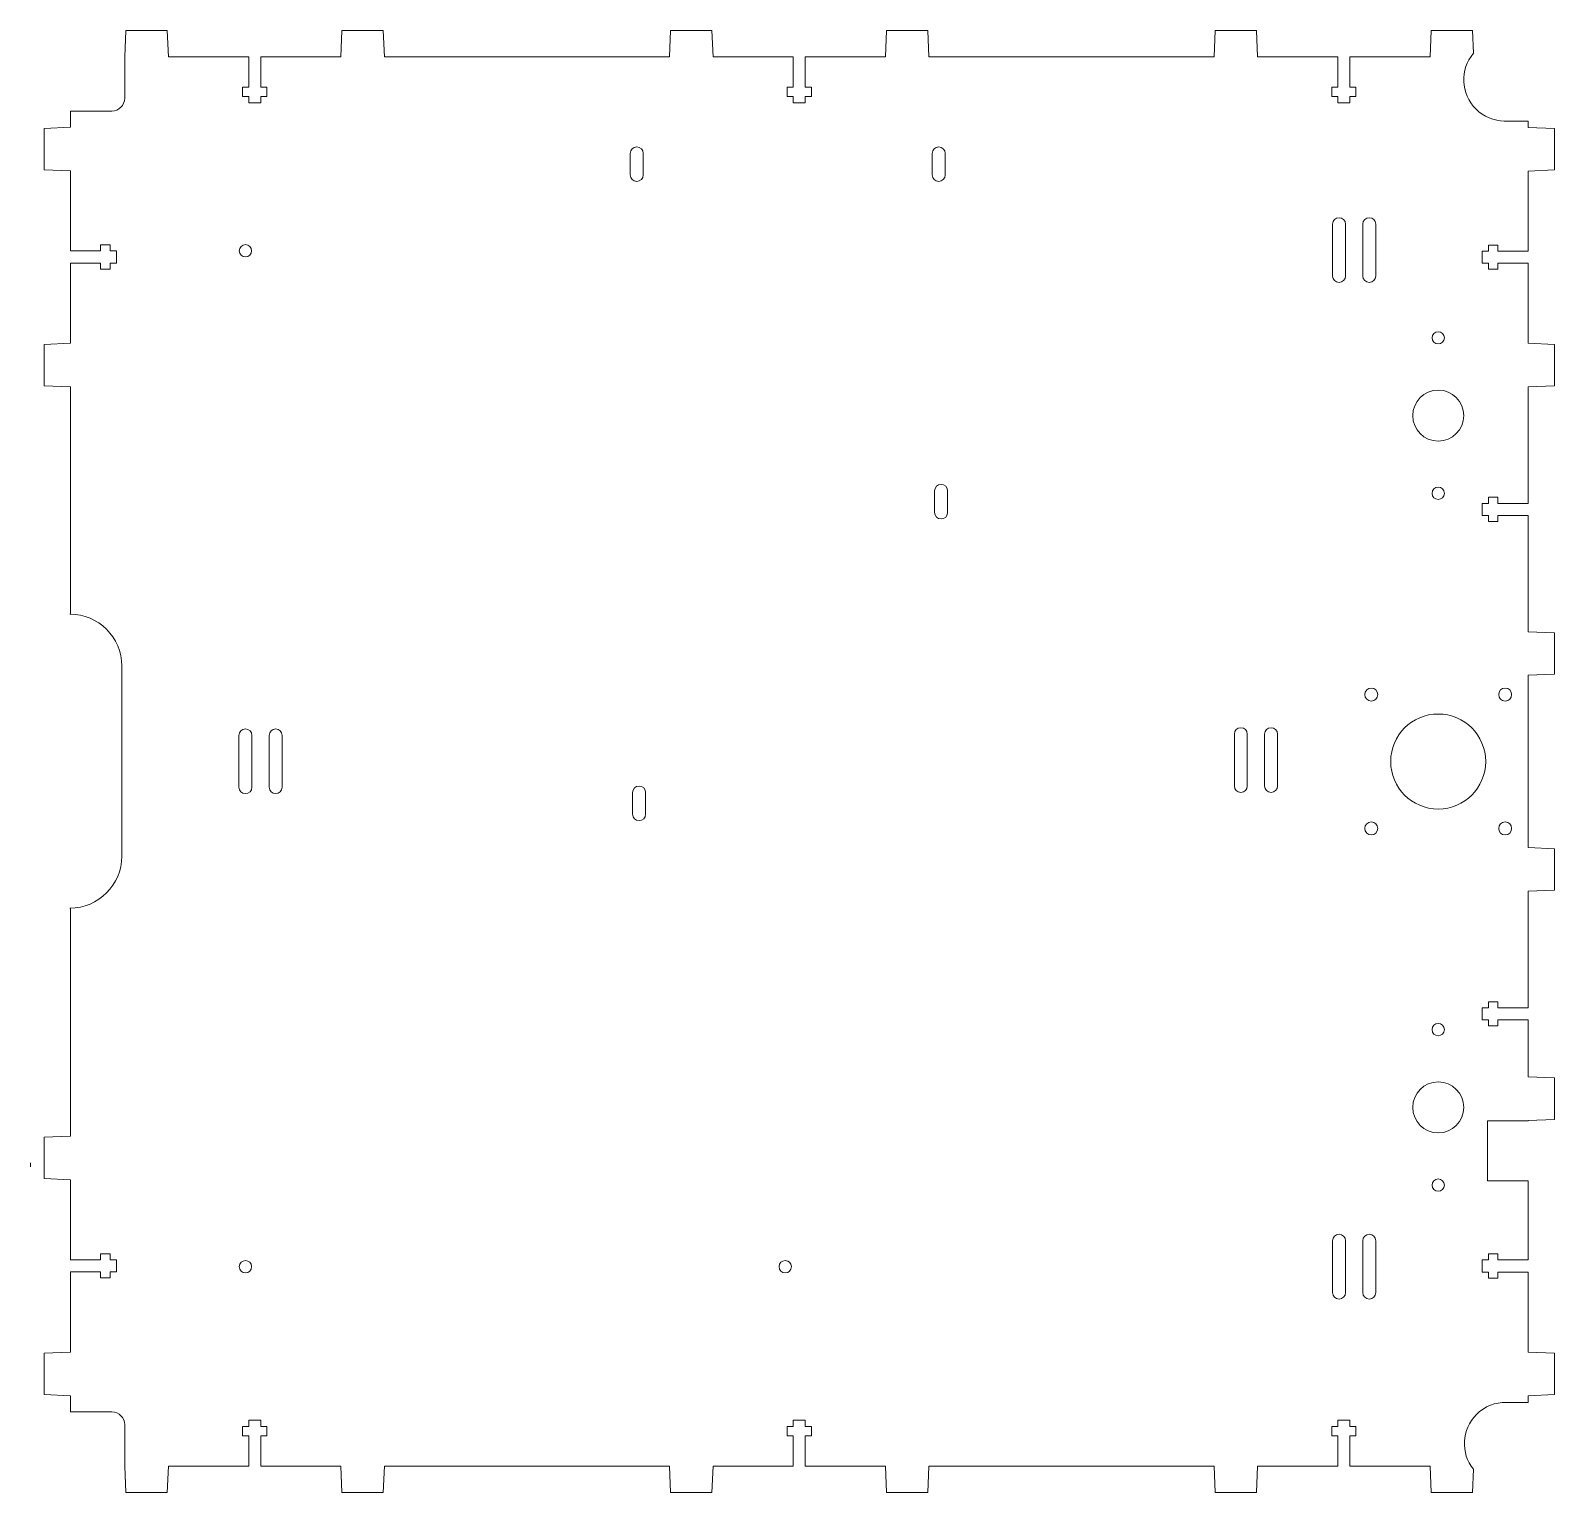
# Model space of a CAD drawing. Header units: inches. Extents: x 242 to 595, y 1197 to 1535.
import ezdxf

# ---------------------------------------------------------------- set-up
doc = ezdxf.new("R2010")
doc.units = ezdxf.units.IN
doc.header["$MEASUREMENT"] = 0
doc.layers.add('Layer 1', color=7, linetype='Continuous')
doc.layers.add('Layer 19', color=7, linetype='Continuous')

msp = doc.modelspace()

# ---------------------------------------------------------------- linework, layer by layer
at = {"layer": 'Layer 1', "lineweight": 0}
for points, knots in [([(251.68, 1332.1), (251.68, 1332.1), (251.68, 1279.31), (251.68, 1279.31), (251.68, 1279.31), (245.59, 1279.06), (245.59, 1279.06), (245.59, 1279.06), (245.59, 1269.46), (245.59, 1269.46), (245.59, 1269.46), (251.68, 1269.21), (251.68, 1269.21), (251.68, 1269.21), (251.68, 1251.18), (251.68, 1251.18), (251.68, 1251.18), (251.68, 1250.68), (251.68, 1250.68), (251.68, 1250.68), (258.69, 1250.68), (258.69, 1250.68), (258.69, 1250.68), (258.69, 1252.08), (258.69, 1252.08), (258.69, 1252.08), (260.89, 1252.08), (260.89, 1252.08), (260.89, 1252.08), (260.89, 1250.68), (260.89, 1250.68), (260.89, 1250.68), (262.34, 1250.68), (262.34, 1250.68), (262.34, 1250.68), (262.34, 1247.88), (262.34, 1247.88), (262.34, 1247.88), (260.89, 1247.88), (260.89, 1247.88), (260.89, 1247.88), (260.89, 1246.48), (260.89, 1246.48), (260.89, 1246.48), (258.69, 1246.48), (258.69, 1246.48), (258.69, 1246.48), (258.69, 1247.88), (258.69, 1247.88), (258.69, 1247.88), (251.68, 1247.88), (251.68, 1247.88), (251.68, 1247.88), (251.68, 1247.38), (251.68, 1247.38), (251.68, 1247.38), (251.68, 1229.31), (251.68, 1229.31), (251.68, 1229.31), (245.59, 1229.06), (245.59, 1229.06), (245.59, 1229.06), (245.59, 1219.46), (245.59, 1219.46), (245.59, 1219.46), (251.68, 1219.21), (251.68, 1219.21), (251.68, 1219.21), (251.68, 1219.21), (251.68, 1219.21), (251.68, 1219.21), (251.68, 1215.46), (251.68, 1215.46), (251.68, 1215.46), (261.28, 1215.46), (261.28, 1215.46), (262.94, 1215.46), (264.28, 1214.11), (264.28, 1212.46), (264.28, 1212.46), (264.28, 1202.88), (264.28, 1202.88), (264.28, 1202.88), (264.28, 1202.88), (264.28, 1202.88), (264.28, 1202.88), (264.53, 1196.79), (264.53, 1196.79), (264.53, 1196.79), (274.13, 1196.79), (274.13, 1196.79), (274.13, 1196.79), (274.38, 1202.88), (274.38, 1202.88), (274.38, 1202.88), (292.47, 1202.88), (292.47, 1202.88), (292.47, 1202.88), (292.97, 1202.88), (292.97, 1202.88), (292.97, 1202.88), (292.97, 1209.89), (292.97, 1209.89), (292.97, 1209.89), (291.57, 1209.89), (291.57, 1209.89), (291.57, 1209.89), (291.57, 1212.09), (291.57, 1212.09), (291.57, 1212.09), (292.97, 1212.09), (292.97, 1212.09), (292.97, 1212.09), (292.97, 1213.54), (292.97, 1213.54), (292.97, 1213.54), (295.77, 1213.54), (295.77, 1213.54), (295.77, 1213.54), (295.77, 1212.09), (295.77, 1212.09), (295.77, 1212.09), (297.17, 1212.09), (297.17, 1212.09), (297.17, 1212.09), (297.17, 1209.89), (297.17, 1209.89), (297.17, 1209.89), (295.77, 1209.89), (295.77, 1209.89), (295.77, 1209.89), (295.77, 1202.88), (295.77, 1202.88), (295.77, 1202.88), (296.27, 1202.88), (296.27, 1202.88), (296.27, 1202.88), (314.29, 1202.88), (314.29, 1202.88), (314.29, 1202.88), (314.54, 1196.79), (314.54, 1196.79), (314.54, 1196.79), (324.14, 1196.79), (324.14, 1196.79), (324.14, 1196.79), (324.39, 1202.88), (324.39, 1202.88), (324.39, 1202.88), (390.38, 1202.88), (390.38, 1202.88), (390.38, 1202.88), (390.63, 1196.79), (390.63, 1196.79), (390.63, 1196.79), (400.23, 1196.79), (400.23, 1196.79), (400.23, 1196.79), (400.48, 1202.88), (400.48, 1202.88), (400.48, 1202.88), (418.55, 1202.88), (418.55, 1202.88), (418.55, 1202.88), (419.05, 1202.88), (419.05, 1202.88), (419.05, 1202.88), (419.05, 1209.89), (419.05, 1209.89), (419.05, 1209.89), (417.65, 1209.89), (417.65, 1209.89), (417.65, 1209.89), (417.65, 1212.09), (417.65, 1212.09), (417.65, 1212.09), (419.05, 1212.09), (419.05, 1212.09), (419.05, 1212.09), (419.05, 1213.54), (419.05, 1213.54), (419.05, 1213.54), (421.85, 1213.54), (421.85, 1213.54), (421.85, 1213.54), (421.85, 1212.09), (421.85, 1212.09), (421.85, 1212.09), (423.25, 1212.09), (423.25, 1212.09), (423.25, 1212.09), (423.25, 1209.89), (423.25, 1209.89), (423.25, 1209.89), (421.85, 1209.89), (421.85, 1209.89), (421.85, 1209.89), (421.85, 1202.88), (421.85, 1202.88), (421.85, 1202.88), (422.35, 1202.88), (422.35, 1202.88), (422.35, 1202.88), (440.38, 1202.88), (440.38, 1202.88), (440.38, 1202.88), (440.63, 1196.79), (440.63, 1196.79), (440.63, 1196.79), (450.23, 1196.79), (450.23, 1196.79), (450.23, 1196.79), (450.48, 1202.88), (450.48, 1202.88), (450.48, 1202.88), (516.47, 1202.88), (516.47, 1202.88), (516.47, 1202.88), (516.72, 1196.79), (516.72, 1196.79), (516.72, 1196.79), (526.32, 1196.79), (526.32, 1196.79), (526.32, 1196.79), (526.57, 1202.88), (526.57, 1202.88), (526.57, 1202.88), (544.62, 1202.88), (544.62, 1202.88), (544.62, 1202.88), (545.12, 1202.88), (545.12, 1202.88), (545.12, 1202.88), (545.12, 1209.89), (545.12, 1209.89), (545.12, 1209.89), (543.72, 1209.89), (543.72, 1209.89), (543.72, 1209.89), (543.72, 1212.09), (543.72, 1212.09), (543.72, 1212.09), (545.12, 1212.09), (545.12, 1212.09), (545.12, 1212.09), (545.12, 1213.54), (545.12, 1213.54), (545.12, 1213.54), (547.92, 1213.54), (547.92, 1213.54), (547.92, 1213.54), (547.92, 1212.09), (547.92, 1212.09), (547.92, 1212.09), (549.32, 1212.09), (549.32, 1212.09), (549.32, 1212.09), (549.32, 1209.89), (549.32, 1209.89), (549.32, 1209.89), (547.92, 1209.89), (547.92, 1209.89), (547.92, 1209.89), (547.92, 1202.88), (547.92, 1202.88), (547.92, 1202.88), (548.42, 1202.88), (548.42, 1202.88), (548.42, 1202.88), (566.48, 1202.88), (566.48, 1202.88), (566.48, 1202.88), (566.73, 1196.79), (566.73, 1196.79), (566.73, 1196.79), (576.33, 1196.79), (576.33, 1196.79), (576.33, 1196.79), (576.55, 1202.16), (576.55, 1202.16), (573.52, 1205.9), (573.74, 1211.39), (577.22, 1214.87), (579.13, 1216.78), (581.65, 1217.7), (584.15, 1217.65), (584.15, 1217.65), (589.22, 1217.65), (589.22, 1217.65), (589.22, 1217.65), (589.22, 1219.21), (589.22, 1219.21), (589.22, 1219.21), (595.31, 1219.46), (595.31, 1219.46), (595.31, 1219.46), (595.31, 1229.06), (595.31, 1229.06), (595.31, 1229.06), (589.22, 1229.31), (589.22, 1229.31), (589.22, 1229.31), (589.22, 1247.34), (589.22, 1247.34), (589.22, 1247.34), (589.22, 1247.83), (589.22, 1247.83), (589.22, 1247.83), (582.2, 1247.83), (582.2, 1247.83), (582.2, 1247.83), (582.2, 1246.43), (582.2, 1246.43), (582.2, 1246.43), (580, 1246.43), (580, 1246.43), (580, 1246.43), (580, 1247.83), (580, 1247.83), (580, 1247.83), (578.56, 1247.83), (578.56, 1247.83), (578.56, 1247.83), (578.56, 1250.63), (578.56, 1250.63), (578.56, 1250.63), (580, 1250.63), (580, 1250.63), (580, 1250.63), (580, 1252.03), (580, 1252.03), (580, 1252.03), (582.2, 1252.03), (582.2, 1252.03), (582.2, 1252.03), (582.2, 1250.63), (582.2, 1250.63), (582.2, 1250.63), (589.22, 1250.63), (589.22, 1250.63), (589.22, 1250.63), (589.22, 1251.14), (589.22, 1251.14), (589.22, 1251.14), (589.22, 1268.98), (589.22, 1268.98), (589.22, 1268.98), (579.82, 1268.98), (579.82, 1268.98), (579.82, 1268.98), (579.82, 1282.88), (579.82, 1282.88), (579.82, 1282.88), (589.22, 1282.88), (589.22, 1282.88), (589.22, 1282.88), (589.22, 1282.93), (589.22, 1282.93), (589.22, 1282.93), (595.31, 1283.18), (595.31, 1283.18), (595.31, 1283.18), (595.31, 1292.78), (595.31, 1292.78), (595.31, 1292.78), (589.22, 1293.03), (589.22, 1293.03), (589.22, 1293.03), (589.22, 1305.73), (589.22, 1305.73), (589.22, 1305.73), (589.22, 1306.22), (589.22, 1306.22), (589.22, 1306.22), (582.2, 1306.22), (582.2, 1306.22), (582.2, 1306.22), (582.2, 1304.82), (582.2, 1304.82), (582.2, 1304.82), (580, 1304.82), (580, 1304.82), (580, 1304.82), (580, 1306.22), (580, 1306.22), (580, 1306.22), (578.56, 1306.22), (578.56, 1306.22), (578.56, 1306.22), (578.56, 1309.02), (578.56, 1309.02), (578.56, 1309.02), (580, 1309.02), (580, 1309.02), (580, 1309.02), (580, 1310.42), (580, 1310.42), (580, 1310.42), (582.2, 1310.42), (582.2, 1310.42), (582.2, 1310.42), (582.2, 1309.02), (582.2, 1309.02), (582.2, 1309.02), (589.22, 1309.02), (589.22, 1309.02), (589.22, 1309.02), (589.22, 1309.53), (589.22, 1309.53), (589.22, 1309.53), (589.22, 1336), (589.22, 1336), (589.22, 1336), (595.31, 1336.25), (595.31, 1336.25), (595.31, 1336.25), (595.31, 1345.85), (595.31, 1345.85), (595.31, 1345.85), (589.22, 1346.1), (589.22, 1346.1), (589.22, 1346.1), (589.22, 1386), (589.22, 1386), (589.22, 1386), (595.31, 1386.25), (595.31, 1386.25), (595.31, 1386.25), (595.31, 1395.85), (595.31, 1395.85), (595.31, 1395.85), (589.22, 1396.1), (589.22, 1396.1), (589.22, 1396.1), (589.22, 1422.51), (589.22, 1422.51), (589.22, 1422.51), (589.22, 1423.01), (589.22, 1423.01), (589.22, 1423.01), (582.2, 1423.01), (582.2, 1423.01), (582.2, 1423.01), (582.2, 1421.61), (582.2, 1421.61), (582.2, 1421.61), (580, 1421.61), (580, 1421.61), (580, 1421.61), (580, 1423.01), (580, 1423.01), (580, 1423.01), (578.56, 1423.01), (578.56, 1423.01), (578.56, 1423.01), (578.56, 1425.81), (578.56, 1425.81), (578.56, 1425.81), (580, 1425.81), (580, 1425.81), (580, 1425.81), (580, 1427.21), (580, 1427.21), (580, 1427.21), (582.2, 1427.21), (582.2, 1427.21), (582.2, 1427.21), (582.2, 1425.81), (582.2, 1425.81), (582.2, 1425.81), (589.22, 1425.81), (589.22, 1425.81), (589.22, 1425.81), (589.22, 1426.31), (589.22, 1426.31), (589.22, 1426.31), (589.22, 1452.77), (589.22, 1452.77), (589.22, 1452.77), (595.31, 1453.02), (595.31, 1453.02), (595.31, 1453.02), (595.31, 1462.62), (595.31, 1462.62), (595.31, 1462.62), (589.22, 1462.87), (589.22, 1462.87), (589.22, 1462.87), (589.22, 1480.91), (589.22, 1480.91), (589.22, 1480.91), (589.22, 1481.4), (589.22, 1481.4), (589.22, 1481.4), (582.2, 1481.4), (582.2, 1481.4), (582.2, 1481.4), (582.2, 1480), (582.2, 1480), (582.2, 1480), (580, 1480), (580, 1480), (580, 1480), (580, 1481.4), (580, 1481.4), (580, 1481.4), (578.56, 1481.4), (578.56, 1481.4), (578.56, 1481.4), (578.56, 1484.2), (578.56, 1484.2), (578.56, 1484.2), (580, 1484.2), (580, 1484.2), (580, 1484.2), (580, 1485.6), (580, 1485.6), (580, 1485.6), (582.2, 1485.6), (582.2, 1485.6), (582.2, 1485.6), (582.2, 1484.2), (582.2, 1484.2), (582.2, 1484.2), (589.22, 1484.2), (589.22, 1484.2), (589.22, 1484.2), (589.22, 1484.71), (589.22, 1484.71), (589.22, 1484.71), (589.22, 1502.76), (589.22, 1502.76), (589.22, 1502.76), (595.31, 1503.01), (595.31, 1503.01), (595.31, 1503.01), (595.31, 1512.61), (595.31, 1512.61), (595.31, 1512.61), (589.22, 1512.86), (589.22, 1512.86), (589.22, 1512.86), (589.22, 1514.33), (589.22, 1514.33), (589.22, 1514.33), (583.86, 1514.33), (583.86, 1514.33), (583.86, 1514.33), (583.74, 1514.33), (583.74, 1514.33), (583.74, 1514.33), (583.68, 1514.33), (583.68, 1514.33), (583.68, 1514.33), (583.74, 1514.33), (583.74, 1514.33), (581.32, 1514.35), (578.91, 1515.28), (577.07, 1517.12), (573.53, 1520.65), (573.36, 1526.28), (576.54, 1530.02), (576.54, 1530.02), (576.33, 1535.3), (576.33, 1535.3), (576.33, 1535.3), (566.73, 1535.3), (566.73, 1535.3), (566.73, 1535.3), (566.48, 1529.21), (566.48, 1529.21), (566.48, 1529.21), (548.42, 1529.21), (548.42, 1529.21), (548.42, 1529.21), (547.92, 1529.21), (547.92, 1529.21), (547.92, 1529.21), (547.92, 1522.19), (547.92, 1522.19), (547.92, 1522.19), (549.32, 1522.19), (549.32, 1522.19), (549.32, 1522.19), (549.32, 1519.99), (549.32, 1519.99), (549.32, 1519.99), (547.92, 1519.99), (547.92, 1519.99), (547.92, 1519.99), (547.92, 1518.55), (547.92, 1518.55), (547.92, 1518.55), (545.12, 1518.55), (545.12, 1518.55), (545.12, 1518.55), (545.12, 1519.99), (545.12, 1519.99), (545.12, 1519.99), (543.72, 1519.99), (543.72, 1519.99), (543.72, 1519.99), (543.72, 1522.19), (543.72, 1522.19), (543.72, 1522.19), (545.12, 1522.19), (545.12, 1522.19), (545.12, 1522.19), (545.12, 1529.21), (545.12, 1529.21), (545.12, 1529.21), (544.62, 1529.21), (544.62, 1529.21), (544.62, 1529.21), (526.57, 1529.21), (526.57, 1529.21), (526.57, 1529.21), (526.32, 1535.3), (526.32, 1535.3), (526.32, 1535.3), (516.72, 1535.3), (516.72, 1535.3), (516.72, 1535.3), (516.47, 1529.21), (516.47, 1529.21), (516.47, 1529.21), (450.48, 1529.21), (450.48, 1529.21), (450.48, 1529.21), (450.23, 1535.3), (450.23, 1535.3), (450.23, 1535.3), (440.63, 1535.3), (440.63, 1535.3), (440.63, 1535.3), (440.38, 1529.21), (440.38, 1529.21), (440.38, 1529.21), (422.35, 1529.21), (422.35, 1529.21), (422.35, 1529.21), (421.85, 1529.21), (421.85, 1529.21), (421.85, 1529.21), (421.85, 1522.19), (421.85, 1522.19), (421.85, 1522.19), (423.25, 1522.19), (423.25, 1522.19), (423.25, 1522.19), (423.25, 1519.99), (423.25, 1519.99), (423.25, 1519.99), (421.85, 1519.99), (421.85, 1519.99), (421.85, 1519.99), (421.85, 1518.55), (421.85, 1518.55), (421.85, 1518.55), (419.05, 1518.55), (419.05, 1518.55), (419.05, 1518.55), (419.05, 1519.99), (419.05, 1519.99), (419.05, 1519.99), (417.65, 1519.99), (417.65, 1519.99), (417.65, 1519.99), (417.65, 1522.19), (417.65, 1522.19), (417.65, 1522.19), (419.05, 1522.19), (419.05, 1522.19), (419.05, 1522.19), (419.05, 1529.21), (419.05, 1529.21), (419.05, 1529.21), (418.55, 1529.21), (418.55, 1529.21), (418.55, 1529.21), (400.48, 1529.21), (400.48, 1529.21), (400.48, 1529.21), (400.23, 1535.3), (400.23, 1535.3), (400.23, 1535.3), (390.63, 1535.3), (390.63, 1535.3), (390.63, 1535.3), (390.38, 1529.21), (390.38, 1529.21), (390.38, 1529.21), (324.39, 1529.21), (324.39, 1529.21), (324.39, 1529.21), (324.14, 1535.3), (324.14, 1535.3), (324.14, 1535.3), (314.54, 1535.3), (314.54, 1535.3), (314.54, 1535.3), (314.29, 1529.21), (314.29, 1529.21), (314.29, 1529.21), (296.27, 1529.21), (296.27, 1529.21), (296.27, 1529.21), (295.77, 1529.21), (295.77, 1529.21), (295.77, 1529.21), (295.77, 1522.19), (295.77, 1522.19), (295.77, 1522.19), (297.17, 1522.19), (297.17, 1522.19), (297.17, 1522.19), (297.17, 1519.99), (297.17, 1519.99), (297.17, 1519.99), (295.77, 1519.99), (295.77, 1519.99), (295.77, 1519.99), (295.77, 1518.55), (295.77, 1518.55), (295.77, 1518.55), (292.97, 1518.55), (292.97, 1518.55), (292.97, 1518.55), (292.97, 1519.99), (292.97, 1519.99), (292.97, 1519.99), (291.57, 1519.99), (291.57, 1519.99), (291.57, 1519.99), (291.57, 1522.19), (291.57, 1522.19), (291.57, 1522.19), (292.97, 1522.19), (292.97, 1522.19), (292.97, 1522.19), (292.97, 1529.21), (292.97, 1529.21), (292.97, 1529.21), (292.47, 1529.21), (292.47, 1529.21), (292.47, 1529.21), (274.37, 1529.21), (274.37, 1529.21), (274.37, 1529.21), (274.12, 1535.3), (274.12, 1535.3), (274.12, 1535.3), (264.52, 1535.3), (264.52, 1535.3), (264.52, 1535.3), (264.27, 1529.21), (264.27, 1529.21), (264.27, 1529.21), (264.26, 1529.21), (264.26, 1529.21), (264.26, 1529.21), (264.26, 1519.63), (264.26, 1519.63), (264.26, 1517.97), (262.92, 1516.63), (261.26, 1516.63), (261.26, 1516.63), (251.69, 1516.63), (251.69, 1516.63), (251.69, 1516.63), (251.69, 1516.36), (251.69, 1516.36), (251.69, 1516.36), (251.7, 1512.88), (251.7, 1512.88), (251.7, 1512.88), (245.59, 1512.63), (245.59, 1512.63), (245.59, 1512.63), (245.59, 1503.03), (245.59, 1503.03), (245.59, 1503.03), (251.68, 1502.78), (251.68, 1502.78), (251.68, 1502.78), (251.68, 1484.75), (251.68, 1484.75), (251.68, 1484.75), (251.68, 1484.25), (251.68, 1484.25), (251.68, 1484.25), (258.69, 1484.25), (258.69, 1484.25), (258.69, 1484.25), (258.69, 1485.65), (258.69, 1485.65), (258.69, 1485.65), (260.89, 1485.65), (260.89, 1485.65), (260.89, 1485.65), (260.89, 1484.25), (260.89, 1484.25), (260.89, 1484.25), (262.34, 1484.25), (262.34, 1484.25), (262.34, 1484.25), (262.34, 1481.45), (262.34, 1481.45), (262.34, 1481.45), (260.89, 1481.45), (260.89, 1481.45), (260.89, 1481.45), (260.89, 1480.05), (260.89, 1480.05), (260.89, 1480.05), (258.69, 1480.05), (258.69, 1480.05), (258.69, 1480.05), (258.69, 1481.45), (258.69, 1481.45), (258.69, 1481.45), (251.68, 1481.45), (251.68, 1481.45), (251.68, 1481.45), (251.68, 1480.95), (251.68, 1480.95), (251.68, 1480.95), (251.68, 1462.87), (251.68, 1462.87), (251.68, 1462.87), (245.59, 1462.62), (245.59, 1462.62), (245.59, 1462.62), (245.59, 1453.02), (245.59, 1453.02), (245.59, 1453.02), (251.68, 1452.77), (251.68, 1452.77), (251.68, 1452.77), (251.68, 1400.16), (251.68, 1400.16), (251.68, 1400.16), (251.58, 1400.16), (251.58, 1400.16), (258.21, 1400.16), (263.58, 1394.79), (263.58, 1388.16), (263.58, 1388.16), (263.58, 1344.1), (263.58, 1344.1), (263.58, 1337.47), (258.21, 1332.1), (251.58, 1332.1), (251.58, 1332.1), (251.68, 1332.1), (251.68, 1332.1)], [0, 0, 0, 0, 1, 1, 1, 2, 2, 2, 3, 3, 3, 4, 4, 4, 5, 5, 5, 6, 6, 6, 7, 7, 7, 8, 8, 8, 9, 9, 9, 10, 10, 10, 11, 11, 11, 12, 12, 12, 13, 13, 13, 14, 14, 14, 15, 15, 15, 16, 16, 16, 17, 17, 17, 18, 18, 18, 19, 19, 19, 20, 20, 20, 21, 21, 21, 22, 22, 22, 23, 23, 23, 24, 24, 24, 25, 25, 25, 26, 26, 26, 27, 27, 27, 28, 28, 28, 29, 29, 29, 30, 30, 30, 31, 31, 31, 32, 32, 32, 33, 33, 33, 34, 34, 34, 35, 35, 35, 36, 36, 36, 37, 37, 37, 38, 38, 38, 39, 39, 39, 40, 40, 40, 41, 41, 41, 42, 42, 42, 43, 43, 43, 44, 44, 44, 45, 45, 45, 46, 46, 46, 47, 47, 47, 48, 48, 48, 49, 49, 49, 50, 50, 50, 51, 51, 51, 52, 52, 52, 53, 53, 53, 54, 54, 54, 55, 55, 55, 56, 56, 56, 57, 57, 57, 58, 58, 58, 59, 59, 59, 60, 60, 60, 61, 61, 61, 62, 62, 62, 63, 63, 63, 64, 64, 64, 65, 65, 65, 66, 66, 66, 67, 67, 67, 68, 68, 68, 69, 69, 69, 70, 70, 70, 71, 71, 71, 72, 72, 72, 73, 73, 73, 74, 74, 74, 75, 75, 75, 76, 76, 76, 77, 77, 77, 78, 78, 78, 79, 79, 79, 80, 80, 80, 81, 81, 81, 82, 82, 82, 83, 83, 83, 84, 84, 84, 85, 85, 85, 86, 86, 86, 87, 87, 87, 88, 88, 88, 89, 89, 89, 90, 90, 90, 91, 91, 91, 92, 92, 92, 93, 93, 93, 94, 94, 94, 95, 95, 95, 96, 96, 96, 97, 97, 97, 98, 98, 98, 99, 99, 99, 100, 100, 100, 101, 101, 101, 102, 102, 102, 103, 103, 103, 104, 104, 104, 105, 105, 105, 106, 106, 106, 107, 107, 107, 108, 108, 108, 109, 109, 109, 110, 110, 110, 111, 111, 111, 112, 112, 112, 113, 113, 113, 114, 114, 114, 115, 115, 115, 116, 116, 116, 117, 117, 117, 118, 118, 118, 119, 119, 119, 120, 120, 120, 121, 121, 121, 122, 122, 122, 123, 123, 123, 124, 124, 124, 125, 125, 125, 126, 126, 126, 127, 127, 127, 128, 128, 128, 129, 129, 129, 130, 130, 130, 131, 131, 131, 132, 132, 132, 133, 133, 133, 134, 134, 134, 135, 135, 135, 136, 136, 136, 137, 137, 137, 138, 138, 138, 139, 139, 139, 140, 140, 140, 141, 141, 141, 142, 142, 142, 143, 143, 143, 144, 144, 144, 145, 145, 145, 146, 146, 146, 147, 147, 147, 148, 148, 148, 149, 149, 149, 150, 150, 150, 151, 151, 151, 152, 152, 152, 153, 153, 153, 154, 154, 154, 155, 155, 155, 156, 156, 156, 157, 157, 157, 158, 158, 158, 159, 159, 159, 160, 160, 160, 161, 161, 161, 162, 162, 162, 163, 163, 163, 164, 164, 164, 165, 165, 165, 166, 166, 166, 167, 167, 167, 168, 168, 168, 169, 169, 169, 170, 170, 170, 171, 171, 171, 172, 172, 172, 173, 173, 173, 174, 174, 174, 175, 175, 175, 176, 176, 176, 177, 177, 177, 178, 178, 178, 179, 179, 179, 180, 180, 180, 181, 181, 181, 182, 182, 182, 183, 183, 183, 184, 184, 184, 185, 185, 185, 186, 186, 186, 187, 187, 187, 188, 188, 188, 189, 189, 189, 190, 190, 190, 191, 191, 191, 192, 192, 192, 193, 193, 193, 194, 194, 194, 195, 195, 195, 196, 196, 196, 197, 197, 197, 198, 198, 198, 199, 199, 199, 200, 200, 200, 201, 201, 201, 202, 202, 202, 203, 203, 203, 204, 204, 204, 205, 205, 205, 206, 206, 206, 207, 207, 207, 208, 208, 208, 209, 209, 209, 210, 210, 210, 211, 211, 211, 212, 212, 212, 213, 213, 213, 214, 214, 214, 215, 215, 215, 216, 216, 216, 217, 217, 217, 218, 218, 218, 219, 219, 219, 220, 220, 220, 221, 221, 221, 222, 222, 222, 223, 223, 223, 224, 224, 224, 225, 225, 225, 226, 226, 226, 227, 227, 227, 228, 228, 228, 229, 229, 229, 230, 230, 230, 231, 231, 231, 232, 232, 232, 233, 233, 233, 234, 234, 234, 235, 235, 235, 236, 236, 236, 237, 237, 237, 238, 238, 238, 239, 239, 239, 240, 240, 240, 241, 241, 241, 242, 242, 242, 243, 243, 243, 244, 244, 244, 245, 245, 245, 246, 246, 246, 247, 247, 247, 248, 248, 248, 249, 249, 249, 250, 250, 250, 251, 251, 251, 252, 252, 252, 253, 253, 253, 254, 254, 254, 255, 255, 255, 256, 256, 256, 257, 257, 257, 258, 258, 258, 259, 259, 259, 260, 260, 260, 261, 261, 261, 262, 262, 262, 263, 263, 263, 264, 264, 264, 265, 265, 265, 266, 266, 266, 267, 267, 267, 268, 268, 268, 269, 269, 269, 270, 270, 270, 271, 271, 271, 272, 272, 272, 273, 273, 273, 274, 274, 274, 275, 275, 275, 276, 276, 276, 277, 277, 277, 278, 278, 278, 279, 279, 279, 280, 280, 280, 281, 281, 281, 282, 282, 282, 283, 283, 283, 284, 284, 284, 285, 285, 285, 285]), ([(384.33, 1501.85), (384.33, 1501.02), (383.66, 1500.35), (382.83, 1500.35), (382, 1500.35), (381.33, 1501.02), (381.33, 1501.85), (381.33, 1501.85), (381.33, 1506.85), (381.33, 1506.85), (381.33, 1507.68), (382, 1508.35), (382.83, 1508.35), (383.66, 1508.35), (384.33, 1507.68), (384.33, 1506.85), (384.33, 1506.85), (384.33, 1501.85), (384.33, 1501.85)], [0, 0, 0, 0, 1, 1, 1, 2, 2, 2, 3, 3, 3, 4, 4, 4, 5, 5, 5, 6, 6, 6, 6]), ([(454.23, 1501.85), (454.23, 1501.02), (453.56, 1500.35), (452.73, 1500.35), (451.9, 1500.35), (451.23, 1501.02), (451.23, 1501.85), (451.23, 1501.85), (451.23, 1506.85), (451.23, 1506.85), (451.23, 1507.68), (451.9, 1508.35), (452.73, 1508.35), (453.56, 1508.35), (454.23, 1507.68), (454.23, 1506.85), (454.23, 1506.85), (454.23, 1501.85), (454.23, 1501.85)], [0, 0, 0, 0, 1, 1, 1, 2, 2, 2, 3, 3, 3, 4, 4, 4, 5, 5, 5, 6, 6, 6, 6]), ([(546.92, 1478.45), (546.92, 1477.62), (546.25, 1476.95), (545.42, 1476.95), (544.59, 1476.95), (543.92, 1477.62), (543.92, 1478.45), (543.92, 1478.45), (543.92, 1490.45), (543.92, 1490.45), (543.92, 1491.28), (544.59, 1491.95), (545.42, 1491.95), (546.25, 1491.95), (546.92, 1491.28), (546.92, 1490.45), (546.92, 1490.45), (546.92, 1478.45), (546.92, 1478.45)], [0, 0, 0, 0, 1, 1, 1, 2, 2, 2, 3, 3, 3, 4, 4, 4, 5, 5, 5, 6, 6, 6, 6]), ([(553.92, 1478.45), (553.92, 1477.62), (553.25, 1476.95), (552.42, 1476.95), (551.59, 1476.95), (550.92, 1477.62), (550.92, 1478.45), (550.92, 1478.45), (550.92, 1490.45), (550.92, 1490.45), (550.92, 1491.28), (551.59, 1491.95), (552.42, 1491.95), (553.25, 1491.95), (553.92, 1491.28), (553.92, 1490.45), (553.92, 1490.45), (553.92, 1478.45), (553.92, 1478.45)], [0, 0, 0, 0, 1, 1, 1, 2, 2, 2, 3, 3, 3, 4, 4, 4, 5, 5, 5, 6, 6, 6, 6]), ([(292.22, 1485.73), (291.43, 1485.73), (290.8, 1485.09), (290.8, 1484.3), (290.8, 1483.52), (291.43, 1482.88), (292.22, 1482.88), (293.01, 1482.88), (293.65, 1483.52), (293.65, 1484.3), (293.65, 1485.09), (293.01, 1485.73), (292.22, 1485.73)], [0, 0, 0, 0, 1, 1, 1, 2, 2, 2, 3, 3, 3, 4, 4, 4, 4]), ([(568.38, 1465.56), (567.59, 1465.56), (566.95, 1464.92), (566.95, 1464.13), (566.95, 1463.34), (567.59, 1462.71), (568.38, 1462.71), (569.16, 1462.71), (569.8, 1463.34), (569.8, 1464.13), (569.8, 1464.92), (569.16, 1465.56), (568.38, 1465.56)], [0, 0, 0, 0, 1, 1, 1, 2, 2, 2, 3, 3, 3, 4, 4, 4, 4]), ([(568.38, 1452.03), (565.12, 1452.03), (562.48, 1449.39), (562.48, 1446.13), (562.48, 1442.87), (565.12, 1440.23), (568.38, 1440.23), (571.64, 1440.23), (574.28, 1442.87), (574.28, 1446.13), (574.28, 1449.39), (571.64, 1452.03), (568.38, 1452.03)], [0, 0, 0, 0, 1, 1, 1, 2, 2, 2, 3, 3, 3, 4, 4, 4, 4]), ([(454.79, 1423.71), (454.79, 1422.88), (454.12, 1422.21), (453.29, 1422.21), (452.46, 1422.21), (451.79, 1422.88), (451.79, 1423.71), (451.79, 1423.71), (451.79, 1428.71), (451.79, 1428.71), (451.79, 1429.53), (452.46, 1430.21), (453.29, 1430.21), (454.12, 1430.21), (454.79, 1429.53), (454.79, 1428.71), (454.79, 1428.71), (454.79, 1423.71), (454.79, 1423.71)], [0, 0, 0, 0, 1, 1, 1, 2, 2, 2, 3, 3, 3, 4, 4, 4, 5, 5, 5, 6, 6, 6, 6]), ([(568.38, 1429.56), (567.59, 1429.56), (566.95, 1428.92), (566.95, 1428.13), (566.95, 1427.34), (567.59, 1426.71), (568.38, 1426.71), (569.16, 1426.71), (569.8, 1427.34), (569.8, 1428.13), (569.8, 1428.92), (569.16, 1429.56), (568.38, 1429.56)], [0, 0, 0, 0, 1, 1, 1, 2, 2, 2, 3, 3, 3, 4, 4, 4, 4]), ([(551.38, 1381.54), (551.38, 1380.71), (552.05, 1380.04), (552.88, 1380.04), (553.7, 1380.04), (554.38, 1380.71), (554.38, 1381.54), (554.38, 1382.37), (553.7, 1383.04), (552.88, 1383.04), (552.05, 1383.04), (551.38, 1382.37), (551.38, 1381.54)], [0, 0, 0, 0, 1, 1, 1, 2, 2, 2, 3, 3, 3, 4, 4, 4, 4]), ([(582.38, 1381.54), (582.38, 1380.71), (583.05, 1380.04), (583.88, 1380.04), (584.71, 1380.04), (585.38, 1380.71), (585.38, 1381.54), (585.38, 1382.37), (584.71, 1383.04), (583.88, 1383.04), (583.05, 1383.04), (582.38, 1382.37), (582.38, 1381.54)], [0, 0, 0, 0, 1, 1, 1, 2, 2, 2, 3, 3, 3, 4, 4, 4, 4]), ([(557.38, 1366.04), (557.38, 1359.97), (562.3, 1355.04), (568.38, 1355.04), (574.45, 1355.04), (579.38, 1359.97), (579.38, 1366.04), (579.38, 1372.12), (574.45, 1377.04), (568.38, 1377.04), (562.3, 1377.04), (557.38, 1372.12), (557.38, 1366.04)], [0, 0, 0, 0, 1, 1, 1, 2, 2, 2, 3, 3, 3, 4, 4, 4, 4]), ([(293.72, 1360.1), (293.72, 1359.28), (293.05, 1358.6), (292.22, 1358.6), (291.39, 1358.6), (290.72, 1359.28), (290.72, 1360.1), (290.72, 1360.1), (290.72, 1372.1), (290.72, 1372.1), (290.72, 1372.93), (291.39, 1373.6), (292.22, 1373.6), (293.05, 1373.6), (293.72, 1372.93), (293.72, 1372.1), (293.72, 1372.1), (293.72, 1360.1), (293.72, 1360.1)], [0, 0, 0, 0, 1, 1, 1, 2, 2, 2, 3, 3, 3, 4, 4, 4, 5, 5, 5, 6, 6, 6, 6]), ([(300.72, 1360.1), (300.72, 1359.28), (300.05, 1358.6), (299.22, 1358.6), (298.39, 1358.6), (297.72, 1359.28), (297.72, 1360.1), (297.72, 1360.1), (297.72, 1372.1), (297.72, 1372.1), (297.72, 1372.93), (298.39, 1373.6), (299.22, 1373.6), (300.05, 1373.6), (300.72, 1372.93), (300.72, 1372.1), (300.72, 1372.1), (300.72, 1360.1), (300.72, 1360.1)], [0, 0, 0, 0, 1, 1, 1, 2, 2, 2, 3, 3, 3, 4, 4, 4, 5, 5, 5, 6, 6, 6, 6]), ([(524.18, 1360.37), (524.18, 1359.55), (523.51, 1358.87), (522.68, 1358.87), (521.85, 1358.87), (521.18, 1359.55), (521.18, 1360.37), (521.18, 1360.37), (521.18, 1372.37), (521.18, 1372.37), (521.18, 1373.2), (521.85, 1373.87), (522.68, 1373.87), (523.51, 1373.87), (524.18, 1373.2), (524.18, 1372.37), (524.18, 1372.37), (524.18, 1360.37), (524.18, 1360.37)], [0, 0, 0, 0, 1, 1, 1, 2, 2, 2, 3, 3, 3, 4, 4, 4, 5, 5, 5, 6, 6, 6, 6]), ([(531.18, 1360.37), (531.18, 1359.55), (530.51, 1358.87), (529.68, 1358.87), (528.85, 1358.87), (528.18, 1359.55), (528.18, 1360.37), (528.18, 1360.37), (528.18, 1372.37), (528.18, 1372.37), (528.18, 1373.2), (528.85, 1373.87), (529.68, 1373.87), (530.51, 1373.87), (531.18, 1373.2), (531.18, 1372.37), (531.18, 1372.37), (531.18, 1360.37), (531.18, 1360.37)], [0, 0, 0, 0, 1, 1, 1, 2, 2, 2, 3, 3, 3, 4, 4, 4, 5, 5, 5, 6, 6, 6, 6]), ([(384.87, 1353.85), (384.87, 1353.03), (384.2, 1352.35), (383.37, 1352.35), (382.54, 1352.35), (381.87, 1353.03), (381.87, 1353.85), (381.87, 1353.85), (381.87, 1358.85), (381.87, 1358.85), (381.87, 1359.68), (382.54, 1360.35), (383.37, 1360.35), (384.2, 1360.35), (384.87, 1359.68), (384.87, 1358.85), (384.87, 1358.85), (384.87, 1353.85), (384.87, 1353.85)], [0, 0, 0, 0, 1, 1, 1, 2, 2, 2, 3, 3, 3, 4, 4, 4, 5, 5, 5, 6, 6, 6, 6]), ([(551.38, 1350.54), (551.38, 1349.71), (552.05, 1349.04), (552.88, 1349.04), (553.7, 1349.04), (554.38, 1349.71), (554.38, 1350.54), (554.38, 1351.37), (553.7, 1352.04), (552.88, 1352.04), (552.05, 1352.04), (551.38, 1351.37), (551.38, 1350.54)], [0, 0, 0, 0, 1, 1, 1, 2, 2, 2, 3, 3, 3, 4, 4, 4, 4]), ([(582.38, 1350.54), (582.38, 1349.71), (583.05, 1349.04), (583.88, 1349.04), (584.71, 1349.04), (585.38, 1349.71), (585.38, 1350.54), (585.38, 1351.37), (584.71, 1352.04), (583.88, 1352.04), (583.05, 1352.04), (582.38, 1351.37), (582.38, 1350.54)], [0, 0, 0, 0, 1, 1, 1, 2, 2, 2, 3, 3, 3, 4, 4, 4, 4]), ([(568.38, 1305.38), (567.59, 1305.38), (566.95, 1304.74), (566.95, 1303.96), (566.95, 1303.17), (567.59, 1302.53), (568.38, 1302.53), (569.16, 1302.53), (569.8, 1303.17), (569.8, 1303.96), (569.8, 1304.74), (569.16, 1305.38), (568.38, 1305.38)], [0, 0, 0, 0, 1, 1, 1, 2, 2, 2, 3, 3, 3, 4, 4, 4, 4]), ([(568.38, 1291.86), (565.12, 1291.86), (562.48, 1289.22), (562.48, 1285.96), (562.48, 1282.7), (565.12, 1280.06), (568.38, 1280.06), (571.64, 1280.06), (574.28, 1282.7), (574.28, 1285.96), (574.28, 1289.21), (571.64, 1291.86), (568.38, 1291.86)], [0, 0, 0, 0, 1, 1, 1, 2, 2, 2, 3, 3, 3, 4, 4, 4, 4]), ([(568.38, 1269.38), (567.59, 1269.38), (566.95, 1268.74), (566.95, 1267.96), (566.95, 1267.17), (567.59, 1266.53), (568.38, 1266.53), (569.16, 1266.53), (569.8, 1267.17), (569.8, 1267.96), (569.8, 1268.74), (569.16, 1269.38), (568.38, 1269.38)], [0, 0, 0, 0, 1, 1, 1, 2, 2, 2, 3, 3, 3, 4, 4, 4, 4]), ([(546.92, 1243.08), (546.92, 1242.25), (546.25, 1241.58), (545.42, 1241.58), (544.59, 1241.58), (543.92, 1242.25), (543.92, 1243.08), (543.92, 1243.08), (543.92, 1255.08), (543.92, 1255.08), (543.92, 1255.91), (544.59, 1256.58), (545.42, 1256.58), (546.25, 1256.58), (546.92, 1255.91), (546.92, 1255.08), (546.92, 1255.08), (546.92, 1243.08), (546.92, 1243.08)], [0, 0, 0, 0, 1, 1, 1, 2, 2, 2, 3, 3, 3, 4, 4, 4, 5, 5, 5, 6, 6, 6, 6]), ([(553.92, 1243.08), (553.92, 1242.25), (553.25, 1241.58), (552.42, 1241.58), (551.59, 1241.58), (550.92, 1242.25), (550.92, 1243.08), (550.92, 1243.08), (550.92, 1255.08), (550.92, 1255.08), (550.92, 1255.91), (551.59, 1256.58), (552.42, 1256.58), (553.25, 1256.58), (553.92, 1255.91), (553.92, 1255.08), (553.92, 1255.08), (553.92, 1243.08), (553.92, 1243.08)], [0, 0, 0, 0, 1, 1, 1, 2, 2, 2, 3, 3, 3, 4, 4, 4, 5, 5, 5, 6, 6, 6, 6]), ([(292.22, 1250.5), (291.43, 1250.5), (290.8, 1249.87), (290.8, 1249.08), (290.8, 1248.29), (291.43, 1247.65), (292.22, 1247.65), (293.01, 1247.65), (293.65, 1248.29), (293.65, 1249.08), (293.65, 1249.87), (293.01, 1250.5), (292.22, 1250.5)], [0, 0, 0, 0, 1, 1, 1, 2, 2, 2, 3, 3, 3, 4, 4, 4, 4]), ([(417.21, 1250.5), (416.42, 1250.5), (415.78, 1249.87), (415.78, 1249.08), (415.78, 1248.29), (416.42, 1247.65), (417.21, 1247.65), (417.99, 1247.65), (418.63, 1248.29), (418.63, 1249.08), (418.63, 1249.87), (417.99, 1250.5), (417.21, 1250.5)], [0, 0, 0, 0, 1, 1, 1, 2, 2, 2, 3, 3, 3, 4, 4, 4, 4])]:
    msp.add_open_spline(points, degree=3, knots=knots, dxfattribs=at)
at = {"layer": 'Layer 19', "lineweight": 0}
msp.add_lwpolyline([(242.45, 1272.2), (242.45, 1273.15)], dxfattribs=at)

doc.saveas('drawing.dxf')
